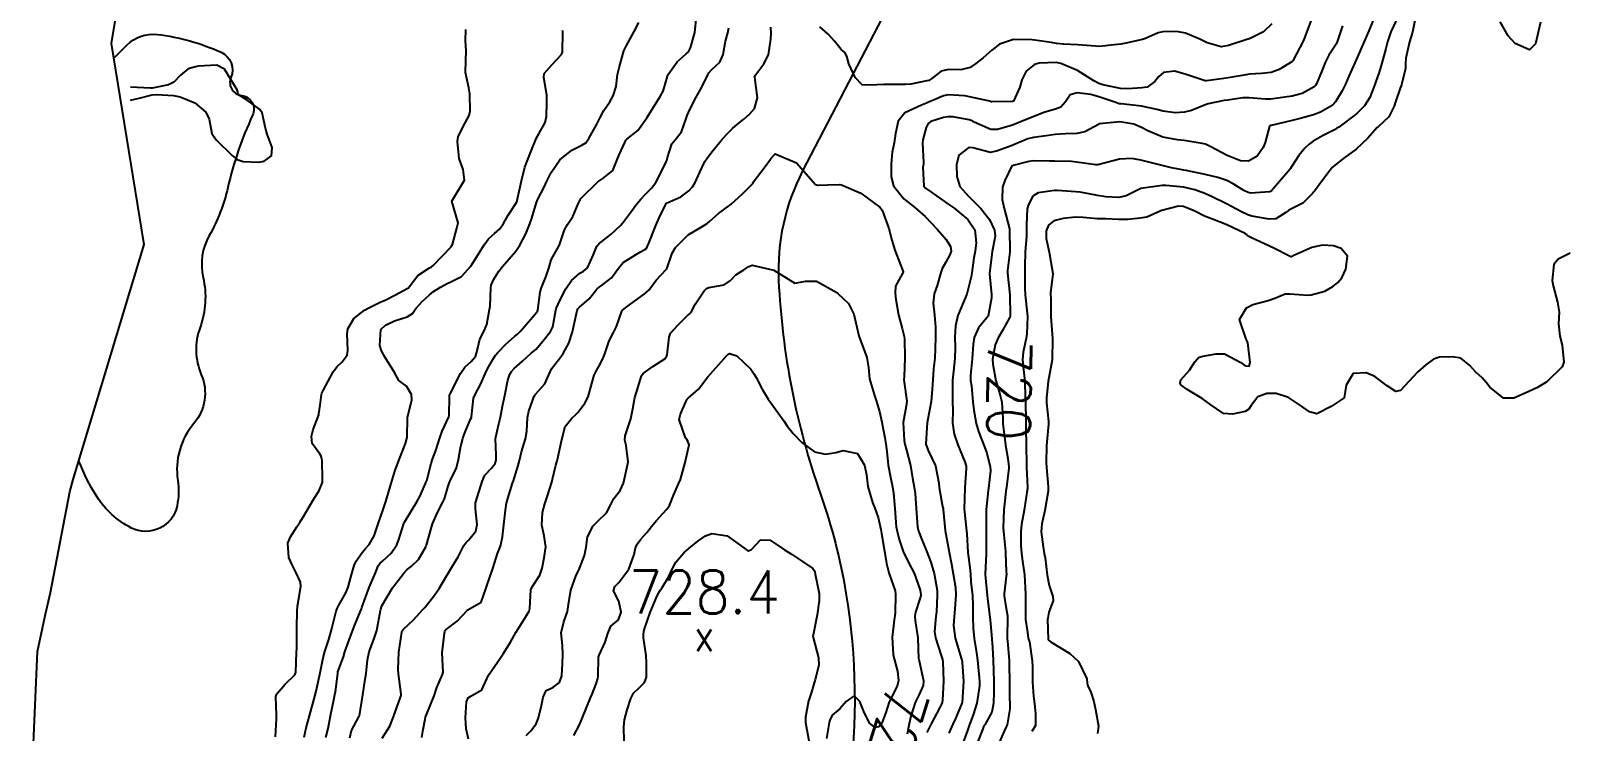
# Model space of a CAD drawing. Header units: metres. Extents: x 318500 to 325275, y 7408834 to 7428799.
# Drawn here: x 319991.7 to 320134.5, y 7413389.6 to 7413454.8 of the extents above; entities that cross this region are included whole.
import ezdxf
from ezdxf.enums import TextEntityAlignment as Align

# ---------------------------------------------------------------- set-up
doc = ezdxf.new("R2010")
doc.units = ezdxf.units.M
doc.header["$MEASUREMENT"] = 0
for name, color, linetype in [('Area', 45, 'Continuous'), ('Cotas', 45, 'Continuous'), ('Curvas de Nivel 1m', 11, 'Continuous'), ('Curvas de Nivel 5m', 15, 'Continuous'), ('Hidrografia', 140, 'Continuous'), ('Pontos Cotados', 45, 'Continuous'), ('Vias Secundárias', 230, 'Continuous')]:
    doc.layers.add(name, color=color, linetype=linetype)
doc.styles.add('Style-STANDARD', font='STANDARD.shx')

# ---------------------------------------------------------------- blocks, each defined once
blk = doc.blocks.new('ELVTXT_35')
at = {"layer": 'Pontos Cotados', "linetype": 'Continuous', "style": 'Style-STANDARD'}
for s, height, p in [('728.4', 4, (0, 4)), ('x', 3, (0, 0))]:
    blk.add_text(s, height=height, dxfattribs=at).set_placement(p, align=Align.MIDDLE_CENTER)

msp = doc.modelspace()

# ---------------------------------------------------------------- linework, layer by layer
at = {"layer": 'Area'}
msp.add_lwpolyline([(319991.74, 7413382.8), (319992.36, 7413397.08), (319993.12, 7413400.54), (319993.58, 7413402.55), (319995.37, 7413411.9), (319995.7, 7413413.06), (320002.3, 7413434.93), (319999.26, 7413453.62), (319999.98, 7413458.15)], dxfattribs=at)
at = {"layer": 'Curvas de Nivel 1m', "flags": 128}
for points, elevation in [([(320021.4, 7413389.05), (320021.58, 7413389.71), (320022.26, 7413390.99), (320022.28, 7413391.02), (320022.29, 7413391.04), (320022.3, 7413391.08), (320022.63, 7413393.03), (320022.85, 7413394.49), (320022.92, 7413395.03), (320023.06, 7413396.3), (320023.2, 7413397.03), (320023.71, 7413398.38), (320023.93, 7413399.02), (320024.27, 7413400.89), (320024.29, 7413401.01), (320024.39, 7413401.32), (320025.39, 7413403), (320026.43, 7413404.36), (320026.73, 7413404.68), (320027.1, 7413404.97), (320027.8, 7413405.62), (320028.47, 7413406.8), (320028.52, 7413406.91), (320028.53, 7413406.96), (320028.96, 7413408.49), (320029.1, 7413408.95), (320029.55, 7413409.99), (320030.06, 7413410.94), (320030.2, 7413411.26), (320030.54, 7413412.44), (320030.67, 7413412.81), (320030.73, 7413412.93), (320031.33, 7413414.16), (320031.52, 7413414.92), (320031.69, 7413416.01), (320031.93, 7413416.91), (320032.11, 7413417.41), (320032.63, 7413418.66), (320032.71, 7413418.82), (320032.73, 7413418.9), (320032.92, 7413420.63), (320033.02, 7413420.9), (320033.6, 7413421.96), (320033.99, 7413422.89), (320034.21, 7413423.36), (320034.7, 7413424.22), (320034.96, 7413424.62), (320035.16, 7413424.87), (320035.93, 7413425.65), (320036.73, 7413426.35), (320037.01, 7413426.57), (320037.29, 7413426.84), (320038.76, 7413428.58), (320038.85, 7413428.73), (320038.88, 7413428.82), (320039.12, 7413430.49), (320039.2, 7413430.82), (320039.65, 7413431.97), (320039.93, 7413432.81), (320040.14, 7413433.5), (320040.84, 7413434.75), (320040.86, 7413434.8), (320041.36, 7413436.29), (320041.66, 7413436.79), (320042.14, 7413437.53), (320042.67, 7413438.77), (320042.9, 7413439.18), (320044.47, 7413440.75), (320044.93, 7413441.04), (320045.87, 7413441.8), (320046.24, 7413442.73), (320046.44, 7413443.25), (320046.97, 7413444.39), (320047.08, 7413444.62), (320047.18, 7413444.72), (320048.18, 7413445.51), (320049.01, 7413446.69), (320050.28, 7413448.67), (320050.53, 7413449.17), (320050.99, 7413450.66), (320051.01, 7413450.72), (320051.06, 7413450.83), (320051.83, 7413451.9), (320052.67, 7413452.64), (320052.9, 7413452.84), (320053.1, 7413453.19), (320053.49, 7413454.63), (320053.65, 7413456.11)], 721), ([(320110.81, 7413455.86), (320110.37, 7413454.62), (320110.07, 7413453.88), (320109.09, 7413451.98), (320109.01, 7413451.89), (320107.81, 7413451.18), (320107.07, 7413450.91), (320106.19, 7413450.81), (320105.07, 7413450.74), (320104.39, 7413450.63), (320103.07, 7413450.42), (320102.68, 7413450.36), (320101.06, 7413450.12), (320100.93, 7413450.14), (320099.07, 7413450.75), (320098.08, 7413451.03), (320097.07, 7413450.92), (320096.61, 7413450.51), (320096.25, 7413450.06), (320095.56, 7413449.56), (320095.05, 7413449.47), (320093.76, 7413449.38), (320093.05, 7413449.42), (320091.42, 7413449.75), (320091.06, 7413449.88), (320090.58, 7413450.14), (320089.07, 7413451.08), (320087.51, 7413451.75), (320087.08, 7413451.83), (320085.51, 7413451.78), (320085.08, 7413451.65), (320084.28, 7413451.02), (320083.89, 7413450.23), (320083.72, 7413449.56), (320083.12, 7413448.24), (320083.03, 7413448.22), (320081.11, 7413448.18), (320081.03, 7413448.18), (320080.97, 7413448.2), (320080.76, 7413448.26), (320079.04, 7413448.66), (320078.6, 7413448.73), (320077.04, 7413448.83), (320076.62, 7413448.74), (320075.68, 7413448.33), (320075.22, 7413448.14), (320075.03, 7413448.07), (320074.55, 7413447.87), (320073.02, 7413447.15), (320072.38, 7413446.38), (320072.14, 7413445.24), (320072.01, 7413444.38), (320071.84, 7413443.51), (320071.75, 7413442.39), (320071.75, 7413441.2), (320071.96, 7413440.38), (320072.91, 7413439.17), (320073.94, 7413438.35), (320074.89, 7413437.52), (320076.01, 7413436.33), (320076.86, 7413435.39), (320077.27, 7413434.73), (320077.32, 7413434.31), (320077.21, 7413433.95), (320076.83, 7413433.28), (320076.48, 7413432.67), (320076.35, 7413432.32), (320076.02, 7413431.11), (320075.75, 7413430.33), (320075.66, 7413429.45), (320075.78, 7413428.33), (320075.86, 7413427.22), (320075.85, 7413426.33), (320075.84, 7413425.22), (320075.79, 7413424.33), (320075.69, 7413423.34), (320075.61, 7413422.33), (320075.56, 7413421.45), (320075.45, 7413420.33), (320075.33, 7413419.65), (320075.1, 7413418.34), (320075.06, 7413417.91), (320074.98, 7413416.34), (320075.18, 7413415.76), (320075.85, 7413414.33), (320076.17, 7413412.71), (320076.21, 7413412.32), (320076.53, 7413410.56), (320076.57, 7413410.36), (320076.57, 7413410.32), (320076.58, 7413410.27), (320076.77, 7413408.32), (320076.82, 7413407.99), (320077.15, 7413406.31), (320077.36, 7413405.2), (320077.52, 7413404.3), (320077.71, 7413403.02), (320077.74, 7413402.3), (320077.66, 7413401.04), (320077.6, 7413400.3), (320077.55, 7413399.48), (320077.68, 7413398.3), (320078.28, 7413396.35), (320078.3, 7413396.29), (320078.34, 7413396.07), (320078.46, 7413394.29), (320078.34, 7413392.34), (320078.33, 7413392.29), (320078.32, 7413392.26), (320078.29, 7413392.17), (320077.72, 7413390.84), (320077.48, 7413390.3), (320077.09, 7413389.46)], 723), ([(320116.57, 7413455.79), (320116.15, 7413454.77), (320115.72, 7413453.8), (320115.1, 7413452.37), (320114.85, 7413451.81), (320114.31, 7413450.58), (320113.99, 7413449.83), (320113.67, 7413449.21), (320113.04, 7413448.19), (320112.89, 7413447.99), (320112.73, 7413447.84), (320111.66, 7413447.22), (320111.02, 7413446.97), (320109.78, 7413446.64), (320109.02, 7413446.46), (320107.08, 7413445.99), (320107.01, 7413445.98), (320106.97, 7413445.97), (320106.93, 7413445.92), (320106.51, 7413444.4), (320106.34, 7413443.93), (320105.77, 7413443.13), (320104.96, 7413442.66), (320104.22, 7413442.7), (320102.97, 7413443.19), (320101.46, 7413443.99), (320100.98, 7413444.25), (320100.66, 7413444.32), (320098.99, 7413444.59), (320098.36, 7413444.66), (320096.99, 7413444.89), (320095.6, 7413445.47), (320095.01, 7413445.78), (320094.32, 7413446.09), (320093.01, 7413446.32), (320091.12, 7413446.13), (320091.04, 7413446.1), (320091.01, 7413446.08), (320089.75, 7413445.4), (320089, 7413445.23), (320087.96, 7413445.21), (320086.99, 7413445.15), (320086.16, 7413445.03), (320084.99, 7413444.88), (320084.46, 7413444.74), (320083.26, 7413444.24), (320083.06, 7413444.15), (320082.98, 7413444.12), (320081.62, 7413443.61), (320080.97, 7413443.48), (320079.35, 7413443.91), (320078.97, 7413443.95), (320078.03, 7413443.23), (320077.83, 7413442.31), (320077.86, 7413441.23), (320078.14, 7413440.3), (320078.92, 7413439.42), (320080.09, 7413438.27), (320080.88, 7413437.23), (320081.35, 7413436.26), (320081.42, 7413435.7), (320081.14, 7413434.26), (320081.1, 7413434), (320080.9, 7413432.26), (320080.9, 7413432.18), (320081.08, 7413430.26), (320081.08, 7413429.97), (320080.77, 7413428.26), (320079.85, 7413427.17), (320079.47, 7413426.28), (320079.37, 7413425.64), (320079.27, 7413424.28), (320079.13, 7413422.72), (320079.13, 7413422.28), (320079.2, 7413421.77), (320079.33, 7413420.28), (320079.42, 7413419.51), (320079.66, 7413418.27), (320079.87, 7413417.52), (320080.35, 7413416.26), (320080.6, 7413415.6), (320080.95, 7413414.26), (320080.97, 7413413.86), (320080.78, 7413412.26), (320080.76, 7413412.05), (320080.56, 7413410.26), (320080.56, 7413410.23), (320080.58, 7413408.26), (320080.58, 7413408.17), (320080.58, 7413406.26), (320080.58, 7413406.15), (320080.47, 7413404.26), (320080.47, 7413404.24), (320080.66, 7413402.26), (320080.7, 7413401.97), (320080.92, 7413400.25), (320080.97, 7413399.67), (320081.11, 7413398.25), (320081.17, 7413397.44), (320081.23, 7413396.25), (320081.27, 7413395.3), (320081.3, 7413394.25), (320081.3, 7413393.25), (320081.26, 7413392.25), (320081.09, 7413391.44), (320080.44, 7413390.26), (320080.37, 7413390.14), (320080.25, 7413389.89), (320079.8, 7413388.7)], 721), ([(320120.42, 7413455.74), (320120.21, 7413454.66), (320119.94, 7413453.75), (320119.58, 7413452.24), (320119.56, 7413451.75), (320119.55, 7413451.29), (320119.2, 7413449.76), (320119.16, 7413449.66), (320119.06, 7413449.44), (320118.63, 7413448.17), (320118.5, 7413447.77), (320118, 7413446.79), (320117.01, 7413445.85), (320116.94, 7413445.78), (320116.03, 7413444.76), (320115.02, 7413443.81), (320115, 7413443.79), (320114.98, 7413443.78), (320113.84, 7413442.95), (320112.96, 7413442.25), (320112.74, 7413442.06), (320112.55, 7413441.84), (320111.87, 7413440.92), (320111.09, 7413439.86), (320111.02, 7413439.77), (320110.93, 7413439.65), (320110.02, 7413438.76), (320108.9, 7413438.19), (320108.7, 7413438.09), (320108.44, 7413437.9), (320107.5, 7413437.3), (320106.89, 7413437.26), (320105.27, 7413437.56), (320104.9, 7413437.68), (320104.32, 7413437.95), (320102.91, 7413438.71), (320101.52, 7413439.39), (320100.92, 7413439.65), (320099.99, 7413440.01), (320098.93, 7413440.25), (320097.28, 7413440.4), (320096.93, 7413440.39), (320094.96, 7413440.11), (320094.93, 7413440.1), (320094.91, 7413440.1), (320094.88, 7413440.08), (320093.59, 7413439.43), (320092.92, 7413439.27), (320091.7, 7413439.34), (320090.92, 7413439.46), (320089.31, 7413439.77), (320088.92, 7413439.82), (320087.17, 7413439.93), (320086.93, 7413439.94), (320085.4, 7413439.73), (320084.92, 7413439.41), (320084.5, 7413438.63), (320084.4, 7413438.22), (320084.31, 7413436.78), (320084.33, 7413436.22), (320084.32, 7413435.67), (320084.2, 7413434.22), (320084.17, 7413432.88), (320084.16, 7413432.22), (320084.16, 7413430.86), (320084.19, 7413430.22), (320084.25, 7413429.68), (320084.43, 7413428.22), (320084.36, 7413426.6), (320084.3, 7413426.22), (320084.03, 7413424.91), (320083.94, 7413424.22), (320084.03, 7413423.54), (320084.16, 7413422.22), (320084.2, 7413420.68), (320084.23, 7413420.22), (320084.27, 7413418.59), (320084.27, 7413418.22), (320084.27, 7413417.86), (320084.28, 7413416.21), (320084.31, 7413414.49), (320084.33, 7413414.21), (320084.42, 7413412.35), (320084.41, 7413412.21), (320084.39, 7413412.06), (320084.12, 7413410.22), (320083.85, 7413408.88), (320083.79, 7413408.22), (320083.81, 7413406.89), (320083.86, 7413406.22), (320083.92, 7413405.67), (320084.13, 7413404.21), (320084.23, 7413402.4), (320084.23, 7413402.21), (320084.24, 7413402.03), (320084.22, 7413400.21), (320084.23, 7413400.05), (320084.38, 7413399.05), (320084.49, 7413398.33), (320084.52, 7413398.21), (320084.6, 7413397.98), (320084.85, 7413396.2), (320084.87, 7413395.67), (320084.88, 7413394.2), (320084.99, 7413392.9), (320085.06, 7413392.2), (320085.17, 7413391.31), (320085.16, 7413390.2), (320084.83, 7413389.62)], 719), ([(320132.11, 7413455.59), (320131.93, 7413454.79), (320131.66, 7413453.59), (320131.1, 7413453.03), (320129.76, 7413453.61), (320129.12, 7413454.33), (320128.37, 7413455.63)], 719), ([(320014.5, 7413389.14), (320014.6, 7413390.8), (320014.6, 7413391.14), (320014.54, 7413392.87), (320014.61, 7413393.14), (320015.4, 7413394.03), (320016.31, 7413394.89), (320016.37, 7413395.06), (320016.38, 7413395.12), (320016.45, 7413397.01), (320016.46, 7413397.12), (320016.48, 7413397.26), (320016.49, 7413399.12), (320016.52, 7413400.99), (320016.53, 7413401.12), (320016.56, 7413401.29), (320016.85, 7413403.11), (320016.82, 7413403.51), (320016.43, 7413404.37), (320016.04, 7413405.12), (320015.75, 7413405.82), (320015.66, 7413407.13), (320015.88, 7413407.72), (320016.49, 7413408.67), (320016.67, 7413408.94), (320016.78, 7413409.12), (320017.19, 7413409.79), (320017.98, 7413411.1), (320018.18, 7413411.44), (320018.53, 7413411.99), (320018.86, 7413412.78), (320018.88, 7413413.09), (320018.85, 7413414.82), (320018.79, 7413415.09), (320018.73, 7413415.24), (320018.58, 7413415.48), (320017.92, 7413416.42), (320017.86, 7413417.1), (320017.99, 7413417.72), (320018.52, 7413419.09), (320018.54, 7413419.18), (320018.64, 7413419.96), (320018.77, 7413420.98), (320018.8, 7413421.09), (320018.92, 7413421.34), (320019.85, 7413423.07), (320020.2, 7413423.55), (320020.69, 7413424.01), (320021.15, 7413424.61), (320021.23, 7413425.05), (320021.17, 7413426.62), (320021.23, 7413427.06), (320021.78, 7413428.02), (320022.76, 7413428.81), (320023.17, 7413429.03), (320024.24, 7413429.55), (320024.77, 7413429.78), (320025.58, 7413430.2), (320026.79, 7413430.84), (320026.87, 7413430.89), (320026.94, 7413430.98), (320027.73, 7413432.04), (320028.82, 7413432.74), (320028.96, 7413432.81), (320029.15, 7413432.96), (320030.84, 7413434.71), (320030.95, 7413434.93), (320031.36, 7413436.43), (320031.49, 7413436.92), (320030.9, 7413438.93), (320032.07, 7413440.91), (320031.96, 7413441.89), (320031.59, 7413442.92), (320031.41, 7413444.48), (320031.48, 7413444.92), (320031.91, 7413445.84), (320032.51, 7413446.91), (320032.6, 7413447.31), (320032.56, 7413448.91), (320032.46, 7413449.49), (320032.18, 7413450.91), (320032.2, 7413452.04), (320032.24, 7413452.91), (320032.17, 7413453.84), (320032.2, 7413454.91)], 718), ([(320017.18, 7413389.11), (320017.36, 7413389.98), (320017.65, 7413391.1), (320018.19, 7413393), (320018.21, 7413393.09), (320018.22, 7413393.15), (320018.28, 7413393.39), (320018.59, 7413394.8), (320018.64, 7413395.08), (320018.92, 7413396.49), (320019.09, 7413397.08), (320019.47, 7413398.19), (320019.71, 7413399.07), (320020.13, 7413400.81), (320020.22, 7413401.06), (320020.39, 7413401.37), (320021.02, 7413402.45), (320021.27, 7413403.05), (320021.51, 7413403.97), (320021.82, 7413405.05), (320022.01, 7413405.48), (320022.46, 7413406.14), (320022.86, 7413406.64), (320023.2, 7413407.03), (320023.68, 7413407.83), (320024.07, 7413409.02), (320024.51, 7413410.28), (320024.75, 7413411.01), (320025.16, 7413412.38), (320025.36, 7413413), (320025.63, 7413413.93), (320026.04, 7413414.99), (320026.59, 7413416.4), (320026.72, 7413416.86), (320026.74, 7413416.98), (320026.77, 7413418.84), (320026.79, 7413418.98), (320027.18, 7413420.45), (320027.14, 7413420.98), (320026.67, 7413421.74), (320025.96, 7413422.28), (320025.55, 7413423), (320024.7, 7413424.4), (320024.34, 7413425.02), (320024.21, 7413425.53), (320024.3, 7413427.02), (320024.74, 7413427.41), (320025.57, 7413427.82), (320026.75, 7413428.2), (320027.23, 7413428.5), (320027.55, 7413428.97), (320028.14, 7413429.6), (320028.78, 7413430.21), (320029.19, 7413430.55), (320029.84, 7413430.94), (320030.45, 7413431.28), (320030.8, 7413431.43), (320031.78, 7413431.94), (320032.67, 7413432.9), (320032.82, 7413433.14), (320033.5, 7413434.23), (320033.89, 7413434.89), (320034.29, 7413435.45), (320034.86, 7413435.95), (320035.36, 7413436.38), (320035.71, 7413436.87), (320036.12, 7413437.63), (320036.9, 7413438.82), (320036.91, 7413438.84), (320036.93, 7413438.88), (320037.36, 7413440.84), (320037.67, 7413442.11), (320037.96, 7413442.83), (320038.25, 7413443.54), (320038.76, 7413444.82), (320038.98, 7413445.21), (320039.56, 7413446.25), (320039.69, 7413446.81), (320039.74, 7413448.09), (320039.73, 7413448.81), (320039.44, 7413450.44), (320039.48, 7413450.82), (320040.22, 7413451.66), (320041.08, 7413452.58), (320041.17, 7413452.8), (320041.21, 7413454.7), (320041.18, 7413454.8)], 719), ([(320024.43, 7413389.01), (320025.13, 7413390.12), (320025.48, 7413390.99), (320026.12, 7413392.83), (320026.17, 7413392.98), (320026.17, 7413393.09), (320025.94, 7413394.99), (320025.91, 7413395.39), (320025.96, 7413396.99), (320026.24, 7413398.86), (320026.28, 7413398.98), (320026.36, 7413399.12), (320027.33, 7413400.02), (320028.2, 7413400.96), (320028.29, 7413401.06), (320028.39, 7413401.16), (320029.18, 7413402.17), (320029.72, 7413402.94), (320030.43, 7413404.13), (320030.9, 7413404.92), (320031.49, 7413405.88), (320032.02, 7413406.91), (320032.19, 7413407.18), (320032.48, 7413407.44), (320033.13, 7413408.26), (320033.25, 7413408.89), (320033.09, 7413410.32), (320033.1, 7413410.89), (320033.44, 7413411.99), (320033.71, 7413412.89), (320033.97, 7413413.48), (320034.57, 7413414.12), (320034.91, 7413414.54), (320035.02, 7413414.87), (320035.03, 7413415.32), (320034.96, 7413416.87), (320035.25, 7413418.24), (320035.42, 7413418.87), (320035.62, 7413419.89), (320035.82, 7413420.86), (320036.11, 7413422.29), (320036.3, 7413422.86), (320036.44, 7413423.1), (320036.69, 7413423.38), (320037.47, 7413424.07), (320038.31, 7413424.83), (320038.53, 7413425.01), (320038.72, 7413425.19), (320039.47, 7413426.07), (320040.06, 7413426.81), (320040.27, 7413427.27), (320040.56, 7413428.8), (320040.6, 7413428.97), (320040.77, 7413429.38), (320041.24, 7413430.33), (320041.49, 7413430.79), (320042.03, 7413431.56), (320042.81, 7413432.25), (320043.13, 7413432.45), (320043.52, 7413432.76), (320044.08, 7413434), (320044.37, 7413434.75), (320044.59, 7413435), (320044.85, 7413435.2), (320045.71, 7413435.88), (320046.61, 7413436.72), (320046.74, 7413436.86), (320046.87, 7413437.02), (320047.59, 7413438.01), (320048.11, 7413438.7), (320048.48, 7413439.12), (320048.91, 7413439.58), (320049.45, 7413440.16), (320049.85, 7413440.68), (320050.8, 7413442.51), (320050.86, 7413442.66), (320050.88, 7413442.73), (320050.96, 7413443.01), (320051.36, 7413444.27), (320051.65, 7413444.65), (320052.24, 7413445.4), (320052.67, 7413446.64), (320052.76, 7413446.9), (320053.02, 7413447.48), (320053.62, 7413448.63), (320054.14, 7413449.53), (320054.65, 7413450.62), (320054.8, 7413450.88), (320055.07, 7413451.2), (320055.81, 7413451.87), (320056.11, 7413452.59), (320056.33, 7413453.82), (320056.55, 7413454.59), (320056.64, 7413455.07)], 722), ([(320028.12, 7413389.07), (320028.24, 7413389.81), (320028.42, 7413390.79), (320028.46, 7413390.96), (320028.57, 7413391.27), (320029.24, 7413392.95), (320029.51, 7413393.73), (320030.04, 7413394.93), (320030.08, 7413395.16), (320030.01, 7413396.93), (320030.2, 7413398.78), (320030.25, 7413398.93), (320030.28, 7413399.01), (320030.36, 7413399.1), (320031.39, 7413399.9), (320032.34, 7413400.9), (320032.36, 7413400.93), (320032.39, 7413400.94), (320033.62, 7413401.67), (320034.07, 7413402.88), (320034.14, 7413403.17), (320034.43, 7413403.97), (320034.73, 7413404.88), (320035.15, 7413406.17), (320035.41, 7413406.87), (320035.6, 7413407.74), (320035.72, 7413408.86), (320035.87, 7413410.22), (320035.99, 7413410.86), (320036.1, 7413411.28), (320036.55, 7413412.73), (320036.58, 7413412.82), (320036.59, 7413412.85), (320037.07, 7413414.35), (320037.19, 7413414.84), (320037.38, 7413415.63), (320037.73, 7413416.83), (320037.87, 7413417.57), (320037.94, 7413418.83), (320038.04, 7413419.43), (320038.54, 7413420.82), (320038.66, 7413421), (320039.53, 7413421.96), (320039.9, 7413422.81), (320040.16, 7413423.34), (320040.7, 7413424.05), (320041.03, 7413424.47), (320041.25, 7413424.79), (320041.77, 7413425.74), (320042.12, 7413426.78), (320042.49, 7413428.51), (320042.55, 7413428.77), (320042.62, 7413428.92), (320042.76, 7413429.1), (320043.66, 7413429.87), (320044.38, 7413430.75), (320044.59, 7413430.94), (320044.79, 7413431.06), (320045.74, 7413431.8), (320046.38, 7413432.72), (320046.83, 7413433.25), (320048.36, 7413434.21), (320048.85, 7413434.46), (320048.98, 7413434.55), (320049.06, 7413434.69), (320049.2, 7413435.03), (320049.85, 7413436.68), (320050.17, 7413437.38), (320050.79, 7413438.66), (320050.83, 7413438.73), (320050.9, 7413438.78), (320052.2, 7413439.36), (320052.92, 7413439.9), (320053.27, 7413440.29), (320053.48, 7413440.63), (320053.95, 7413441.64), (320054.41, 7413442.62), (320054.62, 7413442.95), (320054.96, 7413443.41), (320055.5, 7413444.07), (320055.94, 7413444.6), (320056.43, 7413445.14), (320057, 7413445.7), (320057.47, 7413446.11), (320058.05, 7413446.57), (320058.56, 7413447.02), (320059.02, 7413447.57), (320059.3, 7413448.56), (320059.06, 7413450.46), (320059.04, 7413450.56), (320059.04, 7413450.58), (320059.06, 7413450.61), (320059.91, 7413451.71), (320060.34, 7413452.54), (320060.56, 7413454), (320060.57, 7413454.54), (320060.54, 7413455.11)], 723), ([(320107.13, 7413455.45), (320106.36, 7413454.69), (320105.11, 7413454.06), (320105.02, 7413454.03), (320104.73, 7413453.95), (320103.1, 7413453.41), (320102.43, 7413453.31), (320101.11, 7413453.67), (320100.44, 7413454.01), (320099.12, 7413454.56), (320098.45, 7413454.7), (320097.12, 7413454.73), (320096.56, 7413454.61), (320095.4, 7413454.08), (320095.11, 7413453.98), (320093.56, 7413453.64), (320093.1, 7413453.53), (320092.47, 7413453.48), (320091.1, 7413453.34), (320090.34, 7413453.38), (320089.1, 7413453.49), (320087.75, 7413453.53), (320087.1, 7413453.62), (320086.63, 7413453.71), (320085.11, 7413453.93), (320084.85, 7413453.96), (320083.11, 7413453.97), (320081.81, 7413453.55), (320081.1, 7413452.99), (320080.3, 7413452.27), (320079.62, 7413451.74), (320079.08, 7413451.38), (320078.21, 7413451.16), (320077.07, 7413451.18), (320076.38, 7413451.02), (320075.51, 7413450.34), (320075.23, 7413450.17), (320075.06, 7413450.12), (320073.58, 7413449.83), (320073.05, 7413449.79), (320071.66, 7413449.78), (320071.05, 7413449.78), (320069.75, 7413449.72), (320069.05, 7413449.75), (320068.4, 7413450.43), (320067.81, 7413451.71), (320067.63, 7413452.44), (320067.42, 7413452.77), (320067.1, 7413453.04), (320066.48, 7413453.83), (320065.89, 7413454.47), (320065.12, 7413455.16)], 724), ([(320113.72, 7413455.24), (320113.25, 7413453.84), (320113.11, 7413453.55), (320112.43, 7413452.51), (320112.11, 7413451.85), (320111.82, 7413451.12), (320111.3, 7413449.86), (320111.2, 7413449.71), (320111.06, 7413449.57), (320109.97, 7413448.95), (320109.04, 7413448.72), (320108.33, 7413448.61), (320107.04, 7413448.42), (320106.54, 7413448.42), (320105.04, 7413448.56), (320104.44, 7413448.55), (320103.04, 7413448.35), (320102.71, 7413448.3), (320101.23, 7413448), (320101.03, 7413447.93), (320099.66, 7413447.38), (320099.02, 7413447.21), (320098.16, 7413447.17), (320097.02, 7413447.32), (320096.44, 7413447.47), (320095.03, 7413447.79), (320093.14, 7413447.99), (320093.03, 7413448), (320092.94, 7413448.01), (320092.63, 7413448.11), (320091.04, 7413448.64), (320090.32, 7413448.86), (320089.04, 7413449.01), (320088.38, 7413448.82), (320087.95, 7413448.17), (320087.52, 7413447.68), (320087.02, 7413447.5), (320086.04, 7413447.21), (320085.02, 7413446.81), (320083.56, 7413446.23), (320083.17, 7413446.08), (320083.01, 7413446.02), (320081.64, 7413445.61), (320081, 7413445.61), (320079.47, 7413446.28), (320079.18, 7413446.46), (320079.01, 7413446.52), (320077.49, 7413446.79), (320077.01, 7413446.8), (320076.62, 7413446.71), (320075.42, 7413446.34), (320075.17, 7413446.17), (320075, 7413445.8), (320074.68, 7413444.65), (320074.67, 7413444.34), (320074.75, 7413442.54), (320074.74, 7413442.34), (320074.7, 7413442.1), (320074.77, 7413440.34), (320074.93, 7413440.15), (320075.51, 7413439.75), (320076.91, 7413438.76), (320077.58, 7413438.31), (320078.88, 7413437.25), (320079.52, 7413436.28), (320079.66, 7413435.08), (320079.54, 7413434.28), (320079.44, 7413433.69), (320079.24, 7413432.28), (320079.18, 7413431.92), (320078.79, 7413430.29), (320077.94, 7413428.3), (320077.71, 7413427.35), (320077.66, 7413426.31), (320077.68, 7413425.35), (320077.65, 7413424.31), (320077.54, 7413423.15), (320077.46, 7413422.31), (320077.44, 7413421.55), (320077.46, 7413420.31), (320077.47, 7413419.49), (320077.44, 7413418.31), (320077.6, 7413417.29), (320077.95, 7413416.3), (320078.59, 7413414.71), (320078.72, 7413414.29), (320078.73, 7413414.13), (320078.6, 7413412.29), (320078.53, 7413410.29), (320078.76, 7413408.29), (320078.77, 7413408.01), (320078.88, 7413406.28), (320079.07, 7413404.89), (320079.11, 7413404.28), (320079.16, 7413403.56), (320079.29, 7413402.28), (320079.35, 7413401.33), (320079.33, 7413400.28), (320079.36, 7413399.25), (320079.47, 7413398.27), (320079.67, 7413396.95), (320079.76, 7413396.27), (320079.93, 7413394.66), (320079.94, 7413394.27), (320079.94, 7413393.89), (320079.72, 7413392.27), (320079.37, 7413391.18), (320079.03, 7413390.28), (320078.83, 7413389.71), (320078.32, 7413388.29)], 722), ([(320001.02, 7413448.33), (320001.82, 7413448.52), (320003.02, 7413448.83), (320003.45, 7413448.87), (320005.02, 7413448.76), (320005.63, 7413448.66), (320007.01, 7413448.08), (320008.03, 7413447.23), (320008.32, 7413446.56), (320008.58, 7413445.23), (320008.97, 7413444.64), (320010.48, 7413443.2), (320010.94, 7413442.81), (320011.49, 7413442.64), (320012.94, 7413442.57), (320013.43, 7413442.67), (320014.13, 7413443.15), (320014.2, 7413443.92), (320013.72, 7413445.16), (320013.56, 7413445.74), (320013.27, 7413447.17), (320013, 7413447.5), (320011.85, 7413448.35), (320011.02, 7413448.85), (320010.97, 7413449.2), (320010.93, 7413449.3), (320009.75, 7413451.21), (320009.06, 7413451.6), (320007.3, 7413451.49), (320007.06, 7413451.44), (320006.38, 7413451.26), (320005.66, 7413450.67), (320005.04, 7413450.01), (320004.56, 7413449.76), (320003.03, 7413449.46), (320002.88, 7413449.45), (320001.03, 7413449.55)], 717), ([(320032.45, 7413388.9), (320032.24, 7413389.89), (320032.15, 7413390.9), (320032.27, 7413392.39), (320032.42, 7413392.75), (320032.67, 7413392.9), (320033.67, 7413393.51), (320034.31, 7413394.88), (320035.13, 7413396.07), (320035.68, 7413396.86), (320036.35, 7413397.95), (320036.84, 7413398.84), (320037.44, 7413399.76), (320038.09, 7413400.82), (320038.15, 7413401.07), (320038.24, 7413402.82), (320038.42, 7413403.17), (320039.09, 7413404.16), (320039.29, 7413404.81), (320039.47, 7413405.79), (320039.62, 7413406.81), (320039.47, 7413407.82), (320039.27, 7413408.81), (320039.33, 7413409.99), (320039.54, 7413410.81), (320039.8, 7413411.54), (320040.18, 7413412.8), (320040.25, 7413413.1), (320040.57, 7413414.41), (320040.66, 7413414.71), (320040.68, 7413414.8), (320040.71, 7413414.93), (320041.11, 7413416.79), (320041.43, 7413417.98), (320042.05, 7413418.78), (320042.37, 7413419.04), (320042.64, 7413419.32), (320043.25, 7413420.16), (320043.56, 7413420.76), (320043.9, 7413421.98), (320044.12, 7413422.75), (320044.3, 7413423.13), (320044.7, 7413423.79), (320045.01, 7413424.44), (320045.11, 7413424.74), (320045.51, 7413425.95), (320045.92, 7413426.73), (320046.19, 7413427.28), (320046.71, 7413428.72), (320046.73, 7413428.76), (320046.77, 7413428.82), (320047.21, 7413429.15), (320048.79, 7413430.3), (320049.22, 7413430.68), (320049.89, 7413431.59), (320050.82, 7413432.58), (320050.85, 7413432.63), (320050.87, 7413432.66), (320051.39, 7413434.1), (320051.69, 7413434.65), (320052.86, 7413435.82), (320054.23, 7413436.62), (320054.63, 7413436.86), (320054.88, 7413437.07), (320055.68, 7413437.81), (320056.74, 7413438.58), (320056.84, 7413438.65), (320056.9, 7413438.7), (320057.9, 7413439.58), (320058.86, 7413440.56), (320058.89, 7413440.6), (320058.93, 7413440.74), (320060.3, 7413442.54), (320060.57, 7413442.93), (320060.96, 7413443.36), (320062.95, 7413442.5), (320064.7, 7413440.48), (320064.93, 7413440.44), (320064.97, 7413440.43), (320065.81, 7413440.47), (320066.93, 7413440.5), (320066.97, 7413440.49), (320067.11, 7413440.45), (320068.92, 7413439.68), (320070.7, 7413438.4), (320070.9, 7413438.12), (320071.54, 7413436.39), (320071.8, 7413435.33), (320072.07, 7413434.38), (320072.82, 7413432.47), (320072.85, 7413432.37), (320072.85, 7413432.34), (320072.82, 7413432.27), (320072.15, 7413431.03), (320072.1, 7413430.38), (320072.19, 7413429.79), (320072.42, 7413428.38), (320072.75, 7413427.1), (320072.96, 7413426.37), (320072.99, 7413426.11), (320073.02, 7413424.37), (320072.94, 7413422.61), (320072.92, 7413422.37), (320072.94, 7413422.12), (320073.2, 7413420.36), (320073.15, 7413419.87), (320072.85, 7413418.37), (320072.95, 7413416.7), (320073.02, 7413416.36), (320073.18, 7413415.78), (320073.53, 7413414.36), (320073.74, 7413413.18), (320073.89, 7413412.35), (320073.97, 7413411.77), (320074.06, 7413410.35), (320074.19, 7413408.66), (320074.25, 7413408.34), (320074.49, 7413407.7), (320075.07, 7413406.33), (320075.43, 7413405.37), (320075.73, 7413404.33), (320076.01, 7413402.74), (320076.03, 7413402.32), (320075.96, 7413400.76), (320075.91, 7413400.32), (320075.77, 7413398.93), (320075.86, 7413398.33), (320076.35, 7413396.78), (320076.5, 7413396.32), (320076.55, 7413396.11), (320076.6, 7413394.32), (320076.52, 7413392.55), (320076.48, 7413392.32), (320076.43, 7413392.17), (320076.28, 7413391.86), (320075.74, 7413390.86), (320075.45, 7413390.33), (320075.05, 7413389.53)], 724), ([(320134.86, 7413434.12), (320133.75, 7413433.56), (320133.35, 7413433.05), (320133.21, 7413431.56), (320133.29, 7413431.08), (320133.71, 7413429.56), (320133.86, 7413428.63), (320133.79, 7413427.55), (320133.91, 7413426.39), (320134.13, 7413425.55), (320134.3, 7413423.97), (320134.14, 7413423.55), (320132.7, 7413422.13), (320131.79, 7413421.58), (320131.03, 7413421.25), (320130.68, 7413421.09), (320129.65, 7413420.64), (320128.68, 7413420.63), (320127.4, 7413421.64), (320127.1, 7413422.05), (320126.7, 7413422.51), (320126.09, 7413423.05), (320125.56, 7413423.67), (320124.72, 7413424.33), (320123.94, 7413424.47), (320122.72, 7413424.44), (320122.18, 7413424.25), (320121.45, 7413423.72), (320120.7, 7413423.06), (320119.46, 7413421.75), (320119.1, 7413421.34), (320118.68, 7413421.23), (320117.85, 7413421.77), (320116.7, 7413422.63), (320115.9, 7413422.99), (320114.7, 7413422.92), (320114.05, 7413421.82), (320113.85, 7413420.65), (320112.66, 7413419.84), (320111.33, 7413419.18), (320110.65, 7413419.36), (320109.89, 7413419.87), (320108.67, 7413420.7), (320107.54, 7413421.05), (320106.68, 7413421.06), (320105.84, 7413420.76), (320105.22, 7413419.93), (320104.99, 7413419.6), (320104.65, 7413419.4), (320103.47, 7413419.14), (320102.65, 7413419.21), (320101.46, 7413419.99), (320100.67, 7413420.58), (320099.26, 7413421.43), (320098.69, 7413421.85), (320098.62, 7413422.02), (320098.69, 7413422.33), (320099.48, 7413423.23), (320099.97, 7413424.01), (320100.32, 7413424.4), (320100.72, 7413424.53), (320101.95, 7413424.75), (320102.72, 7413424.74), (320104.25, 7413423.95), (320104.51, 7413423.75), (320104.71, 7413423.62), (320105.04, 7413423.61), (320105.13, 7413423.94), (320104.9, 7413425.77), (320104.85, 7413425.94), (320104.74, 7413426.12), (320104.14, 7413427.95), (320104.78, 7413429.04), (320105.37, 7413429.35), (320106.79, 7413429.7), (320107.41, 7413429.91), (320108.37, 7413430.32), (320108.8, 7413430.32), (320110.47, 7413430.19), (320110.8, 7413430.22), (320112.06, 7413430.59), (320112.81, 7413431), (320113.28, 7413431.37), (320113.65, 7413431.83), (320114.03, 7413432.63), (320114.16, 7413433.82), (320113.57, 7413434.54), (320112.86, 7413434.8), (320111.86, 7413434.85), (320110.86, 7413434.64), (320109.19, 7413433.88), (320108.96, 7413433.78), (320108.85, 7413433.8), (320108.65, 7413433.89), (320107.44, 7413434.5), (320106.86, 7413434.78), (320105.26, 7413435.55), (320104.87, 7413435.71), (320104.79, 7413435.86), (320104.67, 7413435.94), (320102.88, 7413436.76), (320101.61, 7413437.27), (320100.89, 7413437.54), (320099.99, 7413438.01), (320098.91, 7413438.44), (320098.46, 7413438.47), (320096.9, 7413438.08), (320096.88, 7413438.07), (320096.83, 7413438.05), (320095.51, 7413437.45), (320094.89, 7413437.35), (320093.75, 7413437.23), (320092.89, 7413437.25), (320091.7, 7413437.31), (320090.89, 7413437.31), (320089.6, 7413437.43), (320088.89, 7413437.47), (320087.74, 7413437.32), (320086.88, 7413437.12), (320086.36, 7413436.71), (320086.16, 7413436.19), (320086.14, 7413435.47), (320086.42, 7413434.19), (320086.78, 7413432.22), (320086.78, 7413432.18), (320086.56, 7413430.41), (320086.57, 7413430.18), (320086.58, 7413429.98), (320086.6, 7413428.18), (320086.74, 7413426.18), (320086.71, 7413424.18), (320086.34, 7413422.19), (320086.19, 7413420.67), (320086.2, 7413420.19), (320086.36, 7413418.46), (320086.37, 7413418.18), (320086.35, 7413417.91), (320086.19, 7413416.19), (320086.15, 7413414.63), (320086.17, 7413414.19), (320086.34, 7413412.4), (320086.35, 7413412.18), (320086.33, 7413411.97), (320086.04, 7413410.19), (320085.76, 7413408.94), (320085.69, 7413408.19), (320085.87, 7413406.79), (320085.98, 7413406.19), (320086.05, 7413405.77), (320086.25, 7413404.18), (320086.44, 7413403.22), (320086.78, 7413402.18), (320086.82, 7413401.77), (320086.4, 7413400.73), (320086.3, 7413400.18), (320086.29, 7413400.08), (320086.34, 7413398.18), (320086.37, 7413398.11), (320086.61, 7413397.93), (320088.35, 7413396.87), (320089.16, 7413396.15), (320089.93, 7413394.52), (320089.98, 7413394.13), (320090.03, 7413393.86), (320090.3, 7413393.3), (320090.59, 7413392.43), (320090.65, 7413392.12), (320090.74, 7413391.67), (320091.02, 7413390.12), (320090.92, 7413389.45)], 718), ([(320042.24, 7413389.27), (320042.77, 7413390.24), (320042.98, 7413390.76), (320043.45, 7413391.93), (320043.8, 7413392.75), (320043.94, 7413393.09), (320044.3, 7413394.06), (320044.47, 7413394.57), (320044.5, 7413394.74), (320044.53, 7413396.54), (320044.59, 7413396.74), (320045.16, 7413397.92), (320045.39, 7413398.73), (320045.69, 7413399.41), (320046.38, 7413400.02), (320046.64, 7413400.72), (320046.41, 7413401.74), (320045.93, 7413402.72), (320046.04, 7413403.11), (320046.43, 7413403.49), (320047.34, 7413404.71), (320047.85, 7413406.09), (320047.97, 7413406.7), (320048.12, 7413407.05), (320048.48, 7413407.51), (320049.03, 7413408.14), (320049.46, 7413408.68), (320049.92, 7413409.26), (320050.52, 7413409.91), (320050.89, 7413410.29), (320051.13, 7413410.65), (320051.53, 7413411.66), (320051.97, 7413412.65), (320052.14, 7413413.06), (320052.58, 7413414.64), (320052.95, 7413416.29), (320052.85, 7413416.64), (320052.74, 7413416.77), (320052.61, 7413416.94), (320052.02, 7413418.65), (320052.14, 7413419.14), (320052.65, 7413420.28), (320052.77, 7413420.53), (320052.88, 7413420.64), (320053.84, 7413421.46), (320054.69, 7413422.61), (320056.46, 7413424.58), (320056.58, 7413424.72), (320056.71, 7413424.79), (320057.38, 7413424.57), (320058.7, 7413423.32), (320059, 7413422.86), (320059.18, 7413422.55), (320059.76, 7413421.46), (320060.3, 7413420.54), (320060.65, 7413420.08), (320061.77, 7413418.51), (320062.1, 7413417.99), (320062.62, 7413417.33), (320063.44, 7413416.49), (320064.6, 7413415.62), (320065.65, 7413415.41), (320066.6, 7413415.57), (320067.28, 7413415.76), (320068.6, 7413415.47), (320069.27, 7413414.41), (320069.46, 7413413.51), (320069.58, 7413412.41), (320070.01, 7413410.93), (320070.22, 7413410.4), (320070.52, 7413409.52), (320070.78, 7413408.4), (320070.84, 7413408.05), (320071.12, 7413406.39), (320071.31, 7413405.24), (320071.54, 7413404.38), (320072.1, 7413402.7), (320072.15, 7413402.37), (320072.12, 7413400.65), (320072.09, 7413400.37), (320072.01, 7413400), (320071.84, 7413398.38), (320071.94, 7413396.78), (320072.02, 7413396.37), (320072.32, 7413395.24), (320072.43, 7413394.37), (320072.3, 7413393.85), (320071.57, 7413392.38), (320071.25, 7413391.41), (320070.86, 7413390.39), (320070.59, 7413390.06), (320070.25, 7413389.99), (320069.74, 7413390.41), (320069.21, 7413391.48), (320068.82, 7413392.41), (320068.3, 7413392.95), (320067.55, 7413392.43), (320066.97, 7413391.75), (320066.27, 7413391.15), (320066.03, 7413390.69), (320065.97, 7413390.45), (320065.73, 7413388.97)], 726), ([(320046.93, 7413388.71), (320046.89, 7413390.07), (320046.94, 7413390.71), (320047.19, 7413391.63), (320047.53, 7413392.7), (320047.78, 7413393.2), (320048.29, 7413393.67), (320048.82, 7413394.17), (320048.98, 7413394.68), (320049, 7413396.01), (320048.97, 7413396.68), (320048.71, 7413398.34), (320048.7, 7413398.69), (320048.78, 7413399.09), (320049.32, 7413400.68), (320049.99, 7413402.24), (320050.21, 7413402.66), (320050.29, 7413402.79), (320050.42, 7413402.97), (320051.06, 7413404.03), (320051.36, 7413404.65), (320051.73, 7413405.37), (320052.47, 7413406.23), (320052.92, 7413406.63), (320053.78, 7413407.32), (320054.49, 7413407.83), (320055.06, 7413408.04), (320056.49, 7413407.81), (320058.25, 7413406.56), (320058.47, 7413406.44), (320058.75, 7413406.56), (320059.58, 7413407.45), (320060.48, 7413407.41), (320061.81, 7413406.51), (320062.23, 7413406.26), (320062.47, 7413406.13), (320063.5, 7413405.45), (320064.45, 7413404.77), (320064.59, 7413404.61), (320064.63, 7413404.48), (320064.67, 7413404.25), (320065.05, 7413402.47), (320065.06, 7413401.82), (320064.87, 7413400.47), (320064.49, 7413398.59), (320064.46, 7413398.48), (320064.48, 7413398.36), (320065, 7413396.47), (320065.01, 7413395.79), (320064.69, 7413394.47), (320064.3, 7413393.19), (320064.12, 7413392.65), (320064.07, 7413392.48), (320063.79, 7413390.96), (320063.79, 7413390.48), (320064.11, 7413388.61)], 727)]:
    msp.add_lwpolyline(points, dxfattribs=dict(at, elevation=elevation))
at = {"layer": 'Curvas de Nivel 5m', "flags": 128}
for points, elevation in [([(320118.69, 7413455.76), (320118.2, 7413454.69), (320117.9, 7413453.77), (320117.73, 7413453.15), (320117.35, 7413451.78), (320117.29, 7413451.57), (320117.08, 7413450.86), (320116.79, 7413450.06), (320116.7, 7413449.79), (320116.26, 7413448.57), (320115.76, 7413447.8), (320115.02, 7413447.08), (320113.38, 7413445.83), (320113.15, 7413445.69), (320113.01, 7413445.62), (320111.84, 7413445.01), (320110.99, 7413444.53), (320110.6, 7413444.25), (320110.2, 7413443.87), (320109.66, 7413443.19), (320108.95, 7413442.13), (320108.86, 7413441.98), (320108.8, 7413441.89), (320108.03, 7413440.99), (320107.1, 7413439.92), (320107, 7413439.85), (320106.93, 7413439.82), (320105.18, 7413439.68), (320104.93, 7413439.74), (320104.53, 7413439.95), (320103.53, 7413440.56), (320102.94, 7413440.86), (320102.11, 7413441.15), (320100.94, 7413441.41), (320099.18, 7413441.79), (320098.95, 7413441.84), (320098.79, 7413441.87), (320097.82, 7413442.04), (320096.95, 7413442.25), (320096.68, 7413442.32), (320094.96, 7413442.77), (320094.13, 7413442.92), (320092.96, 7413442.86), (320092.37, 7413442.7), (320090.95, 7413442.31), (320090.77, 7413442.31), (320088.96, 7413442.58), (320088.5, 7413442.63), (320086.96, 7413442.65), (320086.48, 7413442.67), (320084.96, 7413442.7), (320084.54, 7413442.63), (320082.95, 7413442.24), (320082.32, 7413440.86), (320082.1, 7413440.25), (320082.06, 7413439.1), (320082.25, 7413438.25), (320082.75, 7413436.37), (320082.76, 7413436.24), (320082.78, 7413434.31), (320082.77, 7413434.24), (320082.57, 7413432.5), (320082.57, 7413432.24), (320082.79, 7413430.24), (320082.8, 7413428.27), (320082.8, 7413428.24), (320082.8, 7413428.21), (320082.77, 7413428.15), (320082.09, 7413426.91), (320081.7, 7413426.25), (320081.41, 7413425.57), (320081.17, 7413424.26), (320081.18, 7413423.78), (320081.46, 7413422.25), (320081.8, 7413421.12), (320082.02, 7413420.25), (320082.11, 7413418.77), (320082.13, 7413418.24), (320082.33, 7413416.52), (320082.38, 7413416.24), (320082.59, 7413415.01), (320082.69, 7413414.24), (320082.69, 7413414.13), (320082.56, 7413413.13), (320082.46, 7413412.33), (320082.45, 7413412.24), (320082.25, 7413410.53), (320082.23, 7413410.24), (320082.17, 7413408.58), (320082.18, 7413408.24), (320082.36, 7413406.36), (320082.36, 7413406.24), (320082.45, 7413404.47), (320082.47, 7413404.26), (320082.47, 7413404.24), (320082.47, 7413404.22), (320082.45, 7413404.06), (320082.25, 7413402.42), (320082.25, 7413402.24), (320082.41, 7413401.25), (320082.55, 7413400.39), (320082.56, 7413400.24), (320082.54, 7413398.4), (320082.54, 7413398.24), (320082.56, 7413398.04), (320082.7, 7413396.23), (320082.72, 7413395.85), (320082.75, 7413394.23), (320082.76, 7413392.7), (320082.78, 7413392.23), (320082.79, 7413391.73), (320082.52, 7413390.24), (320082.44, 7413390.05), (320082.25, 7413389.66), (320081.8, 7413388.68)], 720), ([(320019.18, 7413389.08), (320019.41, 7413389.91), (320019.6, 7413391.07), (320019.95, 7413392.74), (320020.03, 7413393.06), (320020.07, 7413393.28), (320020.28, 7413395.06), (320020.28, 7413395.09), (320020.31, 7413395.18), (320020.81, 7413396.58), (320020.96, 7413397.05), (320021.33, 7413398.07), (320021.69, 7413399.05), (320021.87, 7413399.55), (320022.39, 7413400.81), (320022.48, 7413401.04), (320022.52, 7413401.16), (320023.22, 7413403.03), (320023.79, 7413404.38), (320024.05, 7413405.02), (320024.2, 7413405.26), (320024.45, 7413405.48), (320025.26, 7413406.2), (320025.79, 7413406.99), (320025.97, 7413407.49), (320026.44, 7413408.98), (320026.5, 7413409.1), (320027.22, 7413410.27), (320027.65, 7413410.97), (320027.95, 7413411.55), (320028.55, 7413412.9), (320028.57, 7413412.94), (320028.57, 7413412.96), (320028.98, 7413414.55), (320029.11, 7413414.95), (320029.41, 7413415.77), (320029.79, 7413416.94), (320029.99, 7413417.56), (320030.63, 7413418.88), (320030.64, 7413418.91), (320030.68, 7413420.91), (320030.69, 7413420.93), (320030.71, 7413420.98), (320031.71, 7413422.91), (320032.1, 7413423.5), (320032.7, 7413424.04), (320033.09, 7413424.51), (320033.22, 7413424.89), (320033.5, 7413426.12), (320033.91, 7413426.89), (320034.14, 7413427.49), (320034.41, 7413428.88), (320034.46, 7413429.19), (320034.51, 7413430.88), (320034.56, 7413431.12), (320034.8, 7413431.69), (320035.27, 7413432.42), (320035.62, 7413432.87), (320036.83, 7413434.28), (320037.23, 7413434.84), (320037.79, 7413435.9), (320038.15, 7413436.83), (320038.33, 7413437.37), (320038.78, 7413438.82), (320038.9, 7413439.12), (320039.48, 7413440.25), (320039.73, 7413440.81), (320040.14, 7413441.6), (320040.95, 7413442.8), (320042.06, 7413443.69), (320042.97, 7413444.15), (320043.36, 7413444.38), (320043.63, 7413444.76), (320044.37, 7413446.12), (320044.69, 7413446.74), (320045.02, 7413447.37), (320045.59, 7413448.17), (320045.91, 7413448.73), (320046.16, 7413449.61), (320046.31, 7413450.73), (320046.44, 7413451.35), (320046.81, 7413452.72), (320046.89, 7413452.93), (320047.1, 7413453.36), (320047.84, 7413454.71), (320048.27, 7413455.55)], 720), ([(320037.8, 7413389.26), (320038.24, 7413389.69), (320038.73, 7413390.34), (320038.92, 7413390.81), (320039.19, 7413391.89), (320039.38, 7413392.81), (320039.66, 7413393.44), (320040.29, 7413393.73), (320040.92, 7413394.17), (320041.13, 7413394.79), (320041.17, 7413395.95), (320041.2, 7413396.79), (320041.19, 7413397.63), (320041.06, 7413398.79), (320041.32, 7413399.84), (320041.64, 7413400.78), (320041.74, 7413401.44), (320041.96, 7413402.78), (320042.43, 7413404.08), (320042.76, 7413404.77), (320043.23, 7413405.99), (320043.37, 7413406.76), (320043.52, 7413407.72), (320044.02, 7413408.75), (320044.5, 7413409.21), (320045.28, 7413409.97), (320045.68, 7413410.73), (320045.96, 7413411.3), (320046.54, 7413412.05), (320046.86, 7413412.72), (320047.16, 7413414.12), (320047.28, 7413414.71), (320047.11, 7413416.21), (320046.97, 7413416.71), (320047.02, 7413417.12), (320047.55, 7413418.71), (320047.72, 7413419.63), (320047.92, 7413420.7), (320048.09, 7413421.28), (320048.53, 7413422.69), (320048.69, 7413422.93), (320049.59, 7413423.57), (320050.71, 7413424.28), (320050.86, 7413424.5), (320050.9, 7413424.66), (320051.09, 7413426.31), (320051.24, 7413426.66), (320051.95, 7413427.45), (320052.76, 7413428.29), (320052.96, 7413428.44), (320053.15, 7413428.63), (320053.56, 7413429.41), (320054.37, 7413430.62), (320054.58, 7413430.83), (320054.79, 7413430.91), (320056.22, 7413431.17), (320056.8, 7413431.57), (320057.31, 7413432.08), (320058.04, 7413432.57), (320058.51, 7413432.88), (320058.83, 7413432.98), (320060.82, 7413432.53), (320060.82, 7413432.53), (320062.8, 7413431.32), (320063.78, 7413431.51), (320064.81, 7413431.49), (320066.68, 7413430.45), (320066.74, 7413430.41), (320066.79, 7413430.37), (320067.76, 7413429.42), (320068.26, 7413428.43), (320068.74, 7413426.42), (320069.49, 7413424.41), (320069.62, 7413423.49), (320069.74, 7413422.41), (320070.19, 7413420.88), (320070.36, 7413420.4), (320070.65, 7413419.4), (320070.86, 7413418.4), (320071.16, 7413416.94), (320071.26, 7413416.39), (320071.34, 7413415.65), (320071.47, 7413414.39), (320071.67, 7413413.27), (320071.87, 7413412.38), (320071.97, 7413411.8), (320072.09, 7413410.38), (320072.22, 7413408.66), (320072.27, 7413408.37), (320072.49, 7413407.47), (320072.86, 7413406.36), (320073.39, 7413405.29), (320073.88, 7413404.35), (320074.43, 7413402.78), (320074.51, 7413402.34), (320074.5, 7413402.26), (320074.41, 7413401.96), (320074.02, 7413400.72), (320073.95, 7413400.35), (320073.97, 7413399.93), (320074.21, 7413398.34), (320074.29, 7413396.39), (320074.3, 7413396.34), (320074.34, 7413396.2), (320074.75, 7413394.34), (320074.73, 7413393.92), (320074.3, 7413393.02), (320073.98, 7413392.34), (320073.57, 7413391.06), (320073.42, 7413390.35), (320073.22, 7413389.39)], 725)]:
    msp.add_lwpolyline(points, dxfattribs=dict(at, elevation=elevation))
at = {"layer": 'Hidrografia'}
msp.add_lwpolyline([(319999.48, 7413452.25), (320000.7, 7413453.47, -0.231974), (320003.52, 7413454.45, -0.076052), (320009.44, 7413452.79, -0.406554), (320010.36, 7413450.43, 0.501903), (320011.34, 7413448.77, -0.512997), (320012.37, 7413446.93, 0.052893), (320010.07, 7413440.2, -0.073495), (320008.34, 7413435.75, 0.187631), (320007.77, 7413431.85, -0.144243), (320007.48, 7413427.2, 0.189428), (320007.6, 7413422.81, -0.282813), (320006.91, 7413418.26, 0.216333), (320005.41, 7413412.98, -0.087607), (320005.35, 7413410.62, -0.495025), (320001.1, 7413408.55, -0.136385), (319997.88, 7413411.48, -0.048323), (319996.22, 7413414.78, -1.458006)], format="xyb", dxfattribs=at)
at = {"layer": 'Vias Secundárias'}
msp.add_lwpolyline([(320105.69, 7413605.78, 0.031386), (320101.51, 7413574.45), (320097.06, 7413536.87), (320091.63, 7413502.72), (320086.9, 7413487.85), (320074.79, 7413463.47), (320063.51, 7413441.75, 0.1324), (320061.28, 7413431.58, 0.0731), (320065.17, 7413411.71, -0.044091), (320067.54, 7413402.49, -0.074008), (320067.82, 7413384.56), (320069.07, 7413353.65), (320072, 7413336.77), (320076.59, 7413321.49), (320082.02, 7413303.79, -0.010607), (320084.94, 7413293.48, 0.083882), (320089.26, 7413283.9, 0.218169), (320096.49, 7413279.45, -0.048489), (320119.03, 7413274.45, -0.051645), (320153.6, 7413259.07, 0.050402)], format="xyb", dxfattribs=at)

# ---------------------------------------------------------------- block references
at = {"layer": 'Pontos Cotados', "linetype": 'Continuous'}
msp.add_blockref('ELVTXT_35', (320054.37, 7413398.61, 728.43), dxfattribs=at)

# ---------------------------------------------------------------- texts
at = {"layer": 'Cotas', "style": 'Style-STANDARD'}
for s, rotation, p in [('720', 269.3614, (320082.71, 7413421.34, 720)), ('725', 252.8994, (320072.02, 7413389.15, 725))]:
    msp.add_text(s, height=4, rotation=rotation, dxfattribs=at).set_placement(p, align=Align.MIDDLE_CENTER)

doc.saveas('drawing.dxf')
